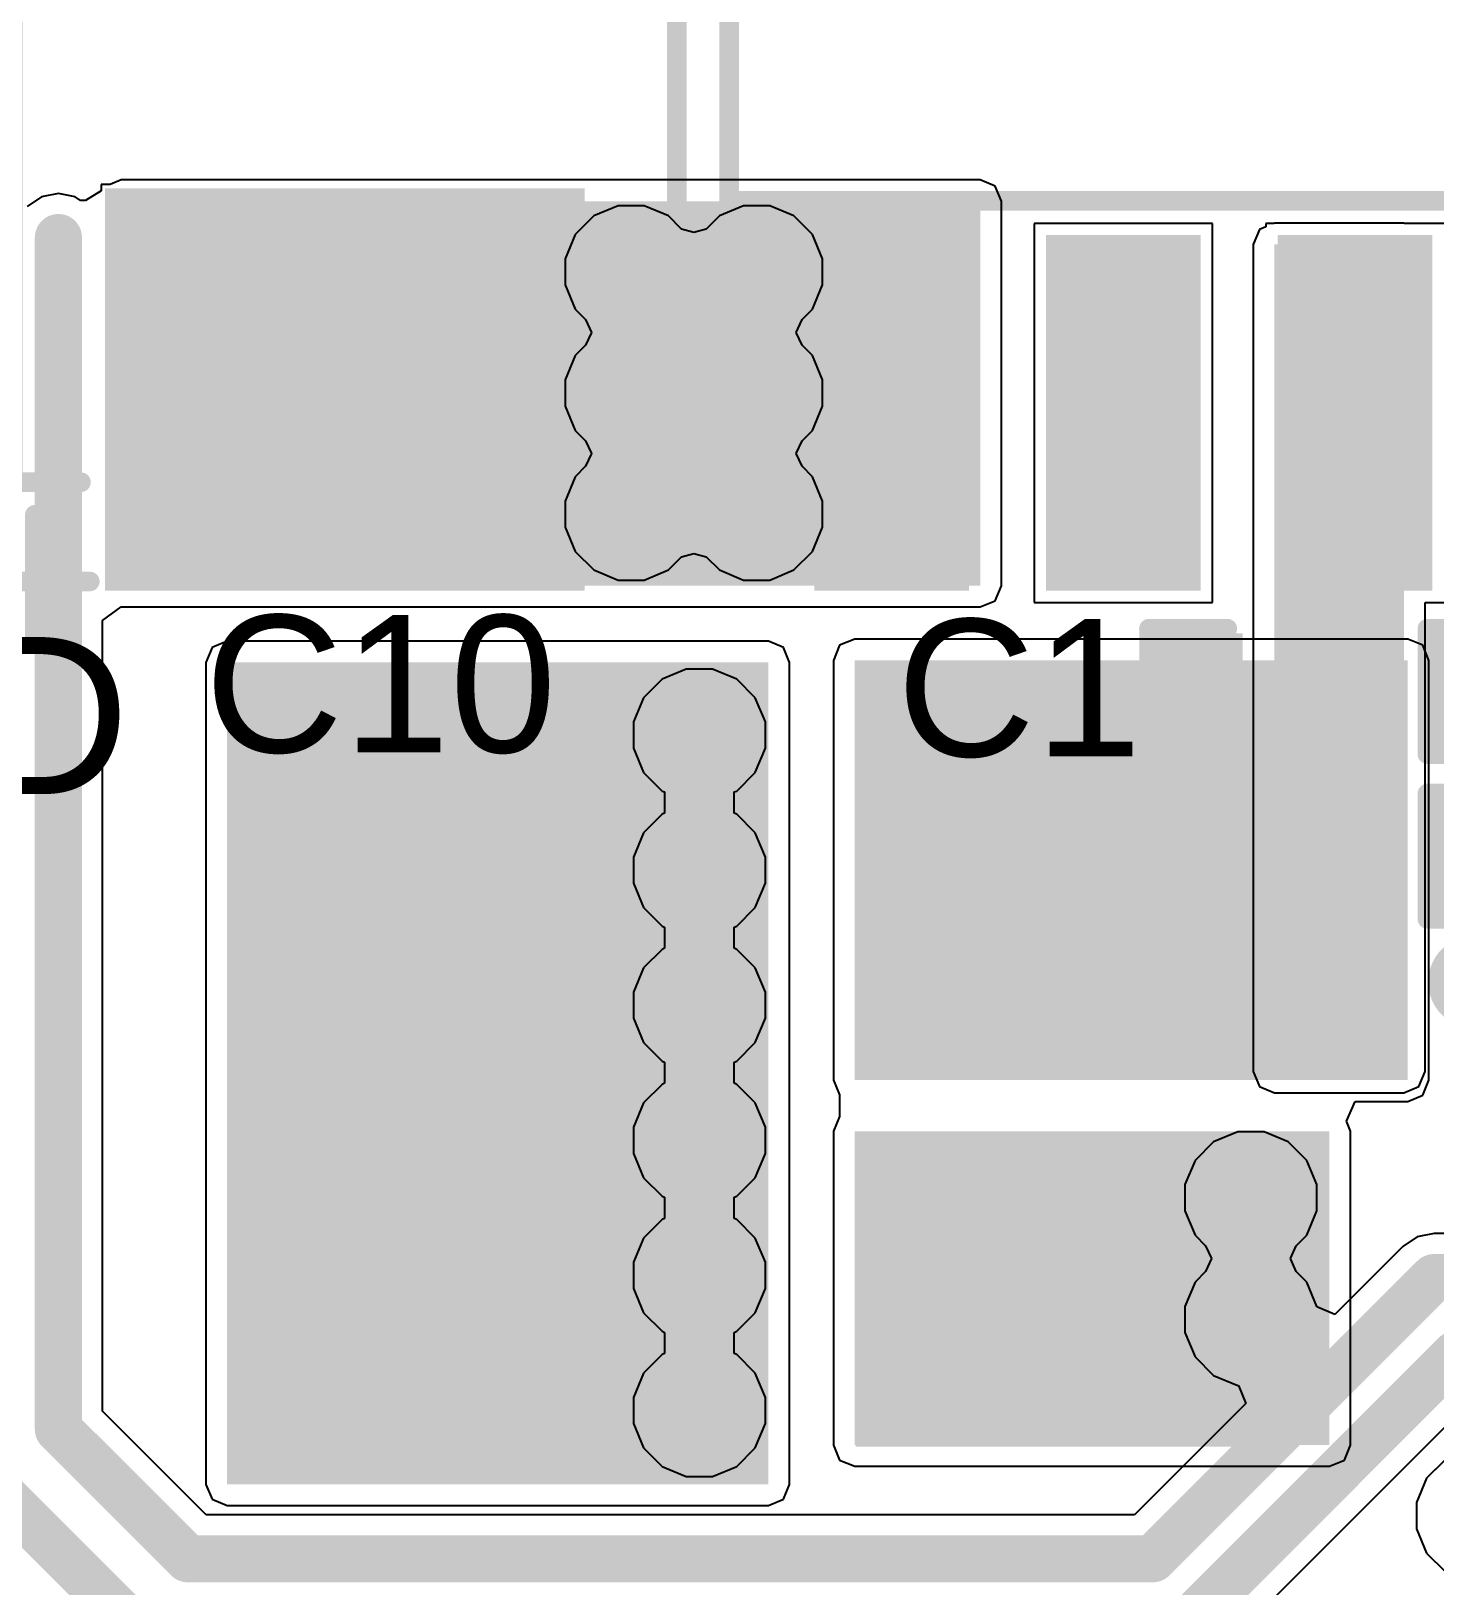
# Model space of a CAD drawing. Header units: millimetres. Extents: x -0.2 to 45, y 0 to 49.7.
# Drawn here: x 6.07 to 15.16, y 34.17 to 44.23 of the extents above; entities that cross this region are included whole.
import ezdxf

# ---------------------------------------------------------------- set-up
doc = ezdxf.new("R2010")
doc.units = ezdxf.units.MM
for name, color, linetype in [('BottomLayer', 5, 'Continuous'), ('BottomPaste', 16, 'Continuous'), ('BottomSolder', 6, 'Continuous'), ('TopLayer', 1, 'Continuous'), ('TopOverlay', 2, 'Continuous'), ('TopPaste', 8, 'Continuous'), ('TopSolder', 216, 'Continuous'), ('ViaHoleLayer', 16, 'Continuous')]:
    doc.layers.add(name, color=color, linetype=linetype)
doc.styles.add('Arial', font='', dxfattribs={"height": 0.2})
doc.styles.get('Arial').set_extended_font_data('Arial')

# ---------------------------------------------------------------- blocks, each defined once
blk = doc.blocks.new('SMA_B_40')
at = {"layer": 'BottomLayer'}
for points in [[(-3.25, 0.85), (-0.75, 0.85), (-0.75, -0.85), (-3.25, -0.85)], [(0.75, 0.85), (3.25, 0.85), (3.25, -0.85), (0.75, -0.85)]]:
    blk.add_hatch(color=5, dxfattribs=at).paths.add_polyline_path(points)
at = {"layer": 'BottomPaste'}
for points in [[(-3.25, 0.85), (-0.75, 0.85), (-0.75, -0.85), (-3.25, -0.85)], [(0.75, 0.85), (3.25, 0.85), (3.25, -0.85), (0.75, -0.85)]]:
    blk.add_hatch(color=16, dxfattribs=at).paths.add_polyline_path(points)
at = {"layer": 'BottomSolder'}
for points in [[(-3.352, 0.952), (-0.648, 0.952), (-0.648, -0.952), (-3.352, -0.952)], [(0.648, 0.952), (3.352, 0.952), (3.352, -0.952), (0.648, -0.952)]]:
    blk.add_hatch(color=6, dxfattribs=at).paths.add_polyline_path(points)
blk = doc.blocks.new('SMA_B_41')
at = {"layer": 'BottomLayer'}
for points in [[(-3.25, 0.85), (-0.75, 0.85), (-0.75, -0.85), (-3.25, -0.85)], [(0.75, 0.85), (3.25, 0.85), (3.25, -0.85), (0.75, -0.85)]]:
    blk.add_hatch(color=5, dxfattribs=at).paths.add_polyline_path(points)
at = {"layer": 'BottomPaste'}
for points in [[(-3.25, 0.85), (-0.75, 0.85), (-0.75, -0.85), (-3.25, -0.85)], [(0.75, 0.85), (3.25, 0.85), (3.25, -0.85), (0.75, -0.85)]]:
    blk.add_hatch(color=16, dxfattribs=at).paths.add_polyline_path(points)
at = {"layer": 'BottomSolder'}
for points in [[(-3.352, 0.952), (-0.648, 0.952), (-0.648, -0.952), (-3.352, -0.952)], [(0.648, 0.952), (3.352, 0.952), (3.352, -0.952), (0.648, -0.952)]]:
    blk.add_hatch(color=6, dxfattribs=at).paths.add_polyline_path(points)
blk = doc.blocks.new('SOT_223_5_52')
at = {"layer": 'TopLayer'}
for points in [[(1.75, 2.05), (-1.75, 2.05), (-1.75, 4.25), (1.75, 4.25)], [(-1.8, -4.25), (-2.7, -4.25), (-2.7, -2.05), (-1.8, -2.05)], [(-0.3, -4.25), (-1.2, -4.25), (-1.2, -2.05), (-0.3, -2.05)], [(1.2, -4.25), (0.3, -4.25), (0.3, -2.05), (1.2, -2.05)], [(2.7, -4.25), (1.8, -4.25), (1.8, -2.05), (2.7, -2.05)]]:
    blk.add_hatch(color=1, dxfattribs=at).paths.add_polyline_path(points)
at = {"layer": 'TopPaste'}
for points in [[(1.75, 2.05), (-1.75, 2.05), (-1.75, 4.25), (1.75, 4.25)], [(-1.8, -4.25), (-2.7, -4.25), (-2.7, -2.05), (-1.8, -2.05)], [(-0.3, -4.25), (-1.2, -4.25), (-1.2, -2.05), (-0.3, -2.05)], [(1.2, -4.25), (0.3, -4.25), (0.3, -2.05), (1.2, -2.05)], [(2.7, -4.25), (1.8, -4.25), (1.8, -2.05), (2.7, -2.05)]]:
    blk.add_hatch(color=8, dxfattribs=at).paths.add_polyline_path(points)
at = {"layer": 'TopSolder'}
for points in [[(1.801, 1.999), (-1.801, 1.999), (-1.801, 4.301), (1.801, 4.301)], [(-1.749, -4.301), (-2.751, -4.301), (-2.751, -1.999), (-1.749, -1.999)], [(-0.249, -4.301), (-1.251, -4.301), (-1.251, -1.999), (-0.249, -1.999)], [(1.251, -4.301), (0.249, -4.301), (0.249, -1.999), (1.251, -1.999)], [(2.751, -4.301), (1.749, -4.301), (1.749, -1.999), (2.751, -1.999)]]:
    blk.add_hatch(color=216, dxfattribs=at).paths.add_polyline_path(points)
at = {"layer": 'TopOverlay', "const_width": 0.127}
for points in [[(-3.302, 1.778), (3.302, 1.778)], [(-3.302, -1.778), (-3.302, 1.778)], [(3.302, -1.778), (3.302, 1.778)], [(-3.302, -1.778), (3.302, -1.778)], [(-2.972, -3.277), (-2.972, -3.023)], [(-2.972, -3.023), (-2.845, -3.15)], [(-2.972, -3.277), (-2.845, -3.15)]]:
    blk.add_lwpolyline(points, dxfattribs=at)
at = {"layer": 'TopOverlay', "const_width": 0.0635}
for points in [[(-3.334, 1.778, 1), (-3.27, 1.778, 1)], [(-3.334, 1.778, 1), (-3.27, 1.778, 1)], [(3.27, 1.778, 1), (3.334, 1.778, 1)], [(3.27, 1.778, 1), (3.334, 1.778, 1)], [(-3.334, -1.778, 1), (-3.27, -1.778, 1)], [(-3.334, -1.778, 1), (-3.27, -1.778, 1)], [(3.27, -1.778, 1), (3.334, -1.778, 1)], [(3.27, -1.778, 1), (3.334, -1.778, 1)], [(-3.004, -3.023, 1), (-2.94, -3.023, 1)], [(-3.004, -3.023, 1), (-2.94, -3.023, 1)], [(-2.877, -3.15, 1), (-2.813, -3.15, 1)], [(-2.877, -3.15, 1), (-2.813, -3.15, 1)], [(-3.004, -3.277, 1), (-2.94, -3.277, 1)], [(-3.004, -3.277, 1), (-2.94, -3.277, 1)]]:
    blk.add_lwpolyline(points, format="xyb", close=True, dxfattribs=at)
blk = doc.blocks.new('C____D_83')
at = {"layer": 'TopLayer'}
for points in [[(-4.25, 1.45), (-1.85, 1.45), (-1.85, -1.45), (-4.25, -1.45)], [(1.85, 1.45), (4.25, 1.45), (4.25, -1.45), (1.85, -1.45)]]:
    blk.add_hatch(color=1, dxfattribs=at).paths.add_polyline_path(points)
at = {"layer": 'TopPaste'}
for points in [[(-4.25, 1.45), (-1.85, 1.45), (-1.85, -1.45), (-4.25, -1.45)], [(1.85, 1.45), (4.25, 1.45), (4.25, -1.45), (1.85, -1.45)]]:
    blk.add_hatch(color=8, dxfattribs=at).paths.add_polyline_path(points)
at = {"layer": 'TopSolder'}
for points in [[(-4.352, 1.552), (-1.748, 1.552), (-1.748, -1.552), (-4.352, -1.552)], [(1.748, 1.552), (4.352, 1.552), (4.352, -1.552), (1.748, -1.552)]]:
    blk.add_hatch(color=216, dxfattribs=at).paths.add_polyline_path(points)
at = {"layer": 'TopOverlay', "const_width": 0.127}
for points in [[(-4.293, 2.388), (-4.293, 1.651)], [(-3.65, 2.15), (-3.65, 1.709)], [(-3.65, 2.15), (3.65, 2.15)], [(3.65, 2.15), (3.65, 1.709)], [(-4.699, 2.007), (-3.861, 2.007)], [(-3.65, -1.709), (-3.65, -2.15)], [(3.65, -1.709), (3.65, -2.15)], [(-3.65, -2.15), (3.65, -2.15)]]:
    blk.add_lwpolyline(points, dxfattribs=at)
at = {"layer": 'TopOverlay', "const_width": 0.0635}
for points in [[(-4.324, 2.388, 1), (-4.261, 2.388, 1)], [(-3.682, 2.15, 1), (-3.618, 2.15, 1)], [(-3.682, 2.15, 1), (-3.618, 2.15, 1)], [(3.618, 2.15, 1), (3.682, 2.15, 1)], [(3.618, 2.15, 1), (3.682, 2.15, 1)], [(-4.731, 2.007, 1), (-4.667, 2.007, 1)], [(-3.893, 2.007, 1), (-3.829, 2.007, 1)], [(-4.324, 1.651, 1), (-4.261, 1.651, 1)], [(-3.682, 1.709, 1), (-3.618, 1.709, 1)], [(3.618, 1.709, 1), (3.682, 1.709, 1)], [(-3.682, -1.709, 1), (-3.618, -1.709, 1)], [(3.618, -1.709, 1), (3.682, -1.709, 1)], [(-3.682, -2.15, 1), (-3.618, -2.15, 1)], [(-3.682, -2.15, 1), (-3.618, -2.15, 1)], [(3.618, -2.15, 1), (3.682, -2.15, 1)], [(3.618, -2.15, 1), (3.682, -2.15, 1)]]:
    blk.add_lwpolyline(points, format="xyb", close=True, dxfattribs=at)
blk = doc.blocks.new('C___0402_89')
at = {"layer": 'TopLayer'}
for points in [[(-0.699, -0.318), (-0.699, 0.318), (-0.241, 0.318), (-0.241, -0.318)], [(0.241, -0.318), (0.241, 0.318), (0.699, 0.318), (0.699, -0.318)]]:
    blk.add_hatch(color=1, dxfattribs=at).paths.add_polyline_path(points)
at = {"layer": 'TopPaste'}
for points in [[(-0.699, -0.318), (-0.699, 0.318), (-0.241, 0.318), (-0.241, -0.318)], [(0.241, -0.318), (0.241, 0.318), (0.699, 0.318), (0.699, -0.318)]]:
    blk.add_hatch(color=8, dxfattribs=at).paths.add_polyline_path(points)
at = {"layer": 'TopSolder'}
for points in [[(-0.758, -0.377), (-0.758, 0.377), (-0.181, 0.377), (-0.181, -0.377)], [(0.181, -0.377), (0.181, 0.377), (0.758, 0.377), (0.758, -0.377)]]:
    blk.add_hatch(color=216, dxfattribs=at).paths.add_polyline_path(points)
at = {"layer": 'TopOverlay', "const_width": 0.127}
for points in [[(-0.787, -0.406), (-0.787, 0.406)], [(-0.787, 0.406), (-0.279, 0.406)], [(0.279, 0.406), (0.787, 0.406)], [(0.787, -0.406), (0.787, 0.406)], [(-0.787, -0.406), (-0.279, -0.406)], [(0.279, -0.406), (0.787, -0.406)]]:
    blk.add_lwpolyline(points, dxfattribs=at)
at = {"layer": 'TopOverlay', "const_width": 0.0635}
for points in [[(-0.819, 0.406, 1), (-0.756, 0.406, 1)], [(-0.819, 0.406, 1), (-0.756, 0.406, 1)], [(-0.311, 0.406, 1), (-0.248, 0.406, 1)], [(0.248, 0.406, 1), (0.311, 0.406, 1)], [(0.756, 0.406, 1), (0.819, 0.406, 1)], [(0.756, 0.406, 1), (0.819, 0.406, 1)], [(-0.819, -0.406, 1), (-0.756, -0.406, 1)], [(-0.819, -0.406, 1), (-0.756, -0.406, 1)], [(-0.311, -0.406, 1), (-0.248, -0.406, 1)], [(0.248, -0.406, 1), (0.311, -0.406, 1)], [(0.756, -0.406, 1), (0.819, -0.406, 1)], [(0.756, -0.406, 1), (0.819, -0.406, 1)]]:
    blk.add_lwpolyline(points, format="xyb", close=True, dxfattribs=at)
blk = doc.blocks.new('C___0402_90')
at = {"layer": 'TopLayer'}
for points in [[(-0.699, -0.318), (-0.699, 0.318), (-0.241, 0.318), (-0.241, -0.318)], [(0.241, -0.318), (0.241, 0.318), (0.699, 0.318), (0.699, -0.318)]]:
    blk.add_hatch(color=1, dxfattribs=at).paths.add_polyline_path(points)
at = {"layer": 'TopPaste'}
for points in [[(-0.699, -0.318), (-0.699, 0.318), (-0.241, 0.318), (-0.241, -0.318)], [(0.241, -0.318), (0.241, 0.318), (0.699, 0.318), (0.699, -0.318)]]:
    blk.add_hatch(color=8, dxfattribs=at).paths.add_polyline_path(points)
at = {"layer": 'TopSolder'}
for points in [[(-0.758, -0.377), (-0.758, 0.377), (-0.181, 0.377), (-0.181, -0.377)], [(0.181, -0.377), (0.181, 0.377), (0.758, 0.377), (0.758, -0.377)]]:
    blk.add_hatch(color=216, dxfattribs=at).paths.add_polyline_path(points)
at = {"layer": 'TopOverlay', "const_width": 0.127}
for points in [[(-0.787, -0.406), (-0.787, 0.406)], [(-0.787, 0.406), (-0.279, 0.406)], [(0.279, 0.406), (0.787, 0.406)], [(0.787, -0.406), (0.787, 0.406)], [(-0.787, -0.406), (-0.279, -0.406)], [(0.279, -0.406), (0.787, -0.406)]]:
    blk.add_lwpolyline(points, dxfattribs=at)
at = {"layer": 'TopOverlay', "const_width": 0.0635}
for points in [[(-0.819, 0.406, 1), (-0.756, 0.406, 1)], [(-0.819, 0.406, 1), (-0.756, 0.406, 1)], [(-0.311, 0.406, 1), (-0.248, 0.406, 1)], [(0.248, 0.406, 1), (0.311, 0.406, 1)], [(0.756, 0.406, 1), (0.819, 0.406, 1)], [(0.756, 0.406, 1), (0.819, 0.406, 1)], [(-0.819, -0.406, 1), (-0.756, -0.406, 1)], [(-0.819, -0.406, 1), (-0.756, -0.406, 1)], [(-0.311, -0.406, 1), (-0.248, -0.406, 1)], [(0.248, -0.406, 1), (0.311, -0.406, 1)], [(0.756, -0.406, 1), (0.819, -0.406, 1)], [(0.756, -0.406, 1), (0.819, -0.406, 1)]]:
    blk.add_lwpolyline(points, format="xyb", close=True, dxfattribs=at)
blk = doc.blocks.new('C___0402_91')
at = {"layer": 'TopLayer'}
for points in [[(-0.699, -0.318), (-0.699, 0.318), (-0.241, 0.318), (-0.241, -0.318)], [(0.241, -0.318), (0.241, 0.318), (0.699, 0.318), (0.699, -0.318)]]:
    blk.add_hatch(color=1, dxfattribs=at).paths.add_polyline_path(points)
at = {"layer": 'TopPaste'}
for points in [[(-0.699, -0.318), (-0.699, 0.318), (-0.241, 0.318), (-0.241, -0.318)], [(0.241, -0.318), (0.241, 0.318), (0.699, 0.318), (0.699, -0.318)]]:
    blk.add_hatch(color=8, dxfattribs=at).paths.add_polyline_path(points)
at = {"layer": 'TopSolder'}
for points in [[(-0.758, -0.377), (-0.758, 0.377), (-0.181, 0.377), (-0.181, -0.377)], [(0.181, -0.377), (0.181, 0.377), (0.758, 0.377), (0.758, -0.377)]]:
    blk.add_hatch(color=216, dxfattribs=at).paths.add_polyline_path(points)
at = {"layer": 'TopOverlay', "const_width": 0.127}
for points in [[(-0.787, -0.406), (-0.787, 0.406)], [(-0.787, 0.406), (-0.279, 0.406)], [(0.279, 0.406), (0.787, 0.406)], [(0.787, -0.406), (0.787, 0.406)], [(-0.787, -0.406), (-0.279, -0.406)], [(0.279, -0.406), (0.787, -0.406)]]:
    blk.add_lwpolyline(points, dxfattribs=at)
at = {"layer": 'TopOverlay', "const_width": 0.0635}
for points in [[(-0.819, 0.406, 1), (-0.756, 0.406, 1)], [(-0.819, 0.406, 1), (-0.756, 0.406, 1)], [(-0.311, 0.406, 1), (-0.248, 0.406, 1)], [(0.248, 0.406, 1), (0.311, 0.406, 1)], [(0.756, 0.406, 1), (0.819, 0.406, 1)], [(0.756, 0.406, 1), (0.819, 0.406, 1)], [(-0.819, -0.406, 1), (-0.756, -0.406, 1)], [(-0.819, -0.406, 1), (-0.756, -0.406, 1)], [(-0.311, -0.406, 1), (-0.248, -0.406, 1)], [(0.248, -0.406, 1), (0.311, -0.406, 1)], [(0.756, -0.406, 1), (0.819, -0.406, 1)], [(0.756, -0.406, 1), (0.819, -0.406, 1)]]:
    blk.add_lwpolyline(points, format="xyb", close=True, dxfattribs=at)

msp = doc.modelspace()

# ---------------------------------------------------------------- hatches: boundary and pattern name
at = {"layer": 'BottomLayer'}
h = msp.add_hatch(color=5, dxfattribs=at)
edge = h.paths.add_edge_path()
edge.add_arc((9.957, 42.672), 0.3, 0, 360)
h = msp.add_hatch(color=5, dxfattribs=at)
edge = h.paths.add_edge_path()
edge.add_arc((10.77, 42.672), 0.3, 0, 360)
h = msp.add_hatch(color=5, dxfattribs=at)
edge = h.paths.add_edge_path()
edge.add_arc((9.957, 41.888), 0.3, 0, 360)
h = msp.add_hatch(color=5, dxfattribs=at)
edge = h.paths.add_edge_path()
edge.add_arc((10.77, 41.888), 0.3, 0, 360)
h = msp.add_hatch(color=5, dxfattribs=at)
edge = h.paths.add_edge_path()
edge.add_arc((9.957, 41.104), 0.3, 0, 360)
h = msp.add_hatch(color=5, dxfattribs=at)
edge = h.paths.add_edge_path()
edge.add_arc((10.77, 41.104), 0.3, 0, 360)
for points in [[(7.341, 34.823), (10.846, 34.823), (10.846, 40.144), (7.341, 40.144)], [(11.405, 37.44), (14.986, 37.44), (14.986, 40.157), (11.405, 40.157)], [(11.405, 35.077), (14.478, 35.077), (14.478, 37.109), (11.405, 37.109)]]:
    msp.add_hatch(color=5, dxfattribs=at).paths.add_polyline_path(points)
h = msp.add_hatch(color=5, dxfattribs=at)
edge = h.paths.add_edge_path()
edge.add_arc((10.399, 39.673), 0.3, 0, 360)
h = msp.add_hatch(color=5, dxfattribs=at)
edge = h.paths.add_edge_path()
edge.add_arc((10.399, 38.799), 0.3, 0, 360)
h = msp.add_hatch(color=5, dxfattribs=at)
edge = h.paths.add_edge_path()
edge.add_arc((14.529, 38.657), 0.3, 0, 360)
h = msp.add_hatch(color=5, dxfattribs=at)
edge = h.paths.add_edge_path()
edge.add_arc((15.418, 38.075), 0.3, 0, 360)
h = msp.add_hatch(color=5, dxfattribs=at)
edge = h.paths.add_edge_path()
edge.add_arc((10.399, 37.924), 0.3, 0, 360)
h = msp.add_hatch(color=5, dxfattribs=at)
edge = h.paths.add_edge_path()
edge.add_arc((14.529, 37.897), 0.3, 0, 360)
h = msp.add_hatch(color=5, dxfattribs=at)
edge = h.paths.add_edge_path()
edge.add_arc((10.399, 37.05), 0.3, 0, 360)
h = msp.add_hatch(color=5, dxfattribs=at)
edge = h.paths.add_edge_path()
edge.add_arc((13.97, 36.678), 0.3, 0, 360)
h = msp.add_hatch(color=5, dxfattribs=at)
edge = h.paths.add_edge_path()
edge.add_arc((10.399, 36.176), 0.3, 0, 360)
h = msp.add_hatch(color=5, dxfattribs=at)
edge = h.paths.add_edge_path()
edge.add_arc((13.97, 35.89), 0.3, 0, 360)
h = msp.add_hatch(color=5, dxfattribs=at)
edge = h.paths.add_edge_path()
edge.add_arc((10.399, 35.301), 0.3, 0, 360)
at = {"layer": 'BottomSolder'}
h = msp.add_hatch(color=6, dxfattribs=at)
edge = h.paths.add_edge_path()
edge.add_arc((9.957, 42.672), 0.402, 0, 360)
h = msp.add_hatch(color=6, dxfattribs=at)
edge = h.paths.add_edge_path()
edge.add_arc((10.77, 42.672), 0.402, 0, 360)
h = msp.add_hatch(color=6, dxfattribs=at)
edge = h.paths.add_edge_path()
edge.add_arc((9.957, 41.888), 0.402, 0, 360)
h = msp.add_hatch(color=6, dxfattribs=at)
edge = h.paths.add_edge_path()
edge.add_arc((10.77, 41.888), 0.402, 0, 360)
h = msp.add_hatch(color=6, dxfattribs=at)
edge = h.paths.add_edge_path()
edge.add_arc((9.957, 41.104), 0.402, 0, 360)
h = msp.add_hatch(color=6, dxfattribs=at)
edge = h.paths.add_edge_path()
edge.add_arc((10.77, 41.104), 0.402, 0, 360)
h = msp.add_hatch(color=6, dxfattribs=at)
edge = h.paths.add_edge_path()
edge.add_arc((10.399, 39.673), 0.402, 0, 360)
h = msp.add_hatch(color=6, dxfattribs=at)
edge = h.paths.add_edge_path()
edge.add_arc((10.399, 38.799), 0.402, 0, 360)
h = msp.add_hatch(color=6, dxfattribs=at)
edge = h.paths.add_edge_path()
edge.add_arc((14.529, 38.657), 0.402, 0, 360)
h = msp.add_hatch(color=6, dxfattribs=at)
edge = h.paths.add_edge_path()
edge.add_arc((10.399, 37.924), 0.402, 0, 360)
h = msp.add_hatch(color=6, dxfattribs=at)
edge = h.paths.add_edge_path()
edge.add_arc((14.529, 37.897), 0.402, 0, 360)
h = msp.add_hatch(color=6, dxfattribs=at)
edge = h.paths.add_edge_path()
edge.add_arc((10.399, 37.05), 0.402, 0, 360)
h = msp.add_hatch(color=6, dxfattribs=at)
edge = h.paths.add_edge_path()
edge.add_arc((13.97, 36.678), 0.402, 0, 360)
h = msp.add_hatch(color=6, dxfattribs=at)
edge = h.paths.add_edge_path()
edge.add_arc((10.399, 36.176), 0.402, 0, 360)
h = msp.add_hatch(color=6, dxfattribs=at)
edge = h.paths.add_edge_path()
edge.add_arc((13.97, 35.89), 0.402, 0, 360)
h = msp.add_hatch(color=6, dxfattribs=at)
edge = h.paths.add_edge_path()
edge.add_arc((10.399, 35.301), 0.402, 0, 360)
at = {"layer": 'TopLayer'}
for points in [[(12.217, 40.64), (12.217, 43.129), (6.655, 43.129), (6.655, 40.64)], [(14.122, 37.495), (14.961, 37.495), (14.961, 42.85), (14.122, 42.85)]]:
    msp.add_hatch(color=1, dxfattribs=at).paths.add_polyline_path(points)
h = msp.add_hatch(color=1, dxfattribs=at)
edge = h.paths.add_edge_path()
edge.add_arc((9.957, 42.672), 0.3, 0, 360)
h = msp.add_hatch(color=1, dxfattribs=at)
edge = h.paths.add_edge_path()
edge.add_arc((10.77, 42.672), 0.3, 0, 360)
h = msp.add_hatch(color=1, dxfattribs=at)
edge = h.paths.add_edge_path()
edge.add_arc((9.957, 41.888), 0.3, 0, 360)
h = msp.add_hatch(color=1, dxfattribs=at)
edge = h.paths.add_edge_path()
edge.add_arc((10.77, 41.888), 0.3, 0, 360)
h = msp.add_hatch(color=1, dxfattribs=at)
edge = h.paths.add_edge_path()
edge.add_arc((9.957, 41.104), 0.3, 0, 360)
h = msp.add_hatch(color=1, dxfattribs=at)
edge = h.paths.add_edge_path()
edge.add_arc((10.77, 41.104), 0.3, 0, 360)
h = msp.add_hatch(color=1, dxfattribs=at)
edge = h.paths.add_edge_path()
edge.add_arc((10.399, 39.673), 0.3, 0, 360)
h = msp.add_hatch(color=1, dxfattribs=at)
edge = h.paths.add_edge_path()
edge.add_arc((10.399, 38.799), 0.3, 0, 360)
h = msp.add_hatch(color=1, dxfattribs=at)
edge = h.paths.add_edge_path()
edge.add_arc((14.529, 38.657), 0.3, 0, 360)
h = msp.add_hatch(color=1, dxfattribs=at)
edge = h.paths.add_edge_path()
edge.add_arc((15.418, 38.075), 0.3, 0, 360)
h = msp.add_hatch(color=1, dxfattribs=at)
edge = h.paths.add_edge_path()
edge.add_arc((10.399, 37.924), 0.3, 0, 360)
h = msp.add_hatch(color=1, dxfattribs=at)
edge = h.paths.add_edge_path()
edge.add_arc((14.529, 37.897), 0.3, 0, 360)
h = msp.add_hatch(color=1, dxfattribs=at)
edge = h.paths.add_edge_path()
edge.add_arc((10.399, 37.05), 0.3, 0, 360)
h = msp.add_hatch(color=1, dxfattribs=at)
edge = h.paths.add_edge_path()
edge.add_arc((13.97, 36.678), 0.3, 0, 360)
h = msp.add_hatch(color=1, dxfattribs=at)
edge = h.paths.add_edge_path()
edge.add_arc((10.399, 36.176), 0.3, 0, 360)
h = msp.add_hatch(color=1, dxfattribs=at)
edge = h.paths.add_edge_path()
edge.add_arc((13.97, 35.89), 0.3, 0, 360)
h = msp.add_hatch(color=1, dxfattribs=at)
edge = h.paths.add_edge_path()
edge.add_arc((10.399, 35.301), 0.3, 0, 360)
at = {"layer": 'TopSolder'}
h = msp.add_hatch(color=216, dxfattribs=at)
edge = h.paths.add_edge_path()
edge.add_arc((9.957, 42.672), 0.402, 0, 360)
h = msp.add_hatch(color=216, dxfattribs=at)
edge = h.paths.add_edge_path()
edge.add_arc((10.77, 42.672), 0.402, 0, 360)
h = msp.add_hatch(color=216, dxfattribs=at)
edge = h.paths.add_edge_path()
edge.add_arc((9.957, 41.888), 0.402, 0, 360)
h = msp.add_hatch(color=216, dxfattribs=at)
edge = h.paths.add_edge_path()
edge.add_arc((10.77, 41.888), 0.402, 0, 360)
h = msp.add_hatch(color=216, dxfattribs=at)
edge = h.paths.add_edge_path()
edge.add_arc((9.957, 41.104), 0.402, 0, 360)
h = msp.add_hatch(color=216, dxfattribs=at)
edge = h.paths.add_edge_path()
edge.add_arc((10.77, 41.104), 0.402, 0, 360)
h = msp.add_hatch(color=216, dxfattribs=at)
edge = h.paths.add_edge_path()
edge.add_arc((10.399, 39.673), 0.402, 0, 360)
h = msp.add_hatch(color=216, dxfattribs=at)
edge = h.paths.add_edge_path()
edge.add_arc((10.399, 38.799), 0.402, 0, 360)
h = msp.add_hatch(color=216, dxfattribs=at)
edge = h.paths.add_edge_path()
edge.add_arc((14.529, 38.657), 0.402, 0, 360)
h = msp.add_hatch(color=216, dxfattribs=at)
edge = h.paths.add_edge_path()
edge.add_arc((10.399, 37.924), 0.402, 0, 360)
h = msp.add_hatch(color=216, dxfattribs=at)
edge = h.paths.add_edge_path()
edge.add_arc((14.529, 37.897), 0.402, 0, 360)
h = msp.add_hatch(color=216, dxfattribs=at)
edge = h.paths.add_edge_path()
edge.add_arc((10.399, 37.05), 0.402, 0, 360)
h = msp.add_hatch(color=216, dxfattribs=at)
edge = h.paths.add_edge_path()
edge.add_arc((13.97, 36.678), 0.402, 0, 360)
h = msp.add_hatch(color=216, dxfattribs=at)
edge = h.paths.add_edge_path()
edge.add_arc((10.399, 36.176), 0.402, 0, 360)
h = msp.add_hatch(color=216, dxfattribs=at)
edge = h.paths.add_edge_path()
edge.add_arc((13.97, 35.89), 0.402, 0, 360)
h = msp.add_hatch(color=216, dxfattribs=at)
edge = h.paths.add_edge_path()
edge.add_arc((10.399, 35.301), 0.402, 0, 360)
at = {"layer": 'ViaHoleLayer'}
h = msp.add_hatch(color=16, dxfattribs=at)
edge = h.paths.add_edge_path()
edge.add_arc((9.957, 42.672), 0.15, 0, 360)
h = msp.add_hatch(color=16, dxfattribs=at)
edge = h.paths.add_edge_path()
edge.add_arc((10.77, 42.672), 0.15, 0, 360)
h = msp.add_hatch(color=16, dxfattribs=at)
edge = h.paths.add_edge_path()
edge.add_arc((9.957, 41.888), 0.15, 0, 360)
h = msp.add_hatch(color=16, dxfattribs=at)
edge = h.paths.add_edge_path()
edge.add_arc((10.77, 41.888), 0.15, 0, 360)
h = msp.add_hatch(color=16, dxfattribs=at)
edge = h.paths.add_edge_path()
edge.add_arc((9.957, 41.104), 0.15, 0, 360)
h = msp.add_hatch(color=16, dxfattribs=at)
edge = h.paths.add_edge_path()
edge.add_arc((10.77, 41.104), 0.15, 0, 360)
h = msp.add_hatch(color=16, dxfattribs=at)
edge = h.paths.add_edge_path()
edge.add_arc((10.399, 39.673), 0.15, 0, 360)
h = msp.add_hatch(color=16, dxfattribs=at)
edge = h.paths.add_edge_path()
edge.add_arc((10.399, 38.799), 0.15, 0, 360)
h = msp.add_hatch(color=16, dxfattribs=at)
edge = h.paths.add_edge_path()
edge.add_arc((14.529, 38.657), 0.15, 0, 360)
h = msp.add_hatch(color=16, dxfattribs=at)
edge = h.paths.add_edge_path()
edge.add_arc((10.399, 37.924), 0.15, 0, 360)
h = msp.add_hatch(color=16, dxfattribs=at)
edge = h.paths.add_edge_path()
edge.add_arc((14.529, 37.897), 0.15, 0, 360)
h = msp.add_hatch(color=16, dxfattribs=at)
edge = h.paths.add_edge_path()
edge.add_arc((10.399, 37.05), 0.15, 0, 360)
h = msp.add_hatch(color=16, dxfattribs=at)
edge = h.paths.add_edge_path()
edge.add_arc((13.97, 36.678), 0.15, 0, 360)
h = msp.add_hatch(color=16, dxfattribs=at)
edge = h.paths.add_edge_path()
edge.add_arc((10.399, 36.176), 0.15, 0, 360)
h = msp.add_hatch(color=16, dxfattribs=at)
edge = h.paths.add_edge_path()
edge.add_arc((13.97, 35.89), 0.15, 0, 360)
h = msp.add_hatch(color=16, dxfattribs=at)
edge = h.paths.add_edge_path()
edge.add_arc((10.399, 35.301), 0.15, 0, 360)

# ---------------------------------------------------------------- linework, layer by layer
at = {"layer": 'BottomLayer'}
for p, q in [((9.872, 43.099), (9.715, 43.034)), ((10.042, 43.099), (9.872, 43.099)), ((10.199, 43.034), (10.042, 43.099)), ((10.685, 43.099), (10.528, 43.034)), ((10.855, 43.099), (10.685, 43.099)), ((11.011, 43.034), (10.855, 43.099)), ((9.715, 43.034), (9.595, 42.914)), ((10.284, 42.948), (10.199, 43.034)), ((10.528, 43.034), (10.442, 42.948)), ((11.132, 42.914), (11.011, 43.034)), ((9.595, 42.914), (9.53, 42.757)), ((10.363, 42.926), (10.284, 42.948)), ((10.442, 42.948), (10.363, 42.926)), ((11.197, 42.757), (11.132, 42.914)), ((9.53, 42.757), (9.53, 42.587)), ((11.197, 42.587), (11.197, 42.757)), ((9.53, 42.587), (9.595, 42.43)), ((11.132, 42.43), (11.197, 42.587)), ((9.595, 42.43), (9.662, 42.363)), ((11.064, 42.363), (11.132, 42.43)), ((9.662, 42.363), (9.701, 42.28)), ((9.701, 42.28), (9.662, 42.197)), ((11.026, 42.28), (11.064, 42.363)), ((11.064, 42.197), (11.026, 42.28)), ((9.662, 42.197), (9.595, 42.13)), ((11.132, 42.13), (11.064, 42.197)), ((9.595, 42.13), (9.53, 41.973)), ((11.197, 41.973), (11.132, 42.13)), ((9.53, 41.973), (9.53, 41.803)), ((11.197, 41.803), (11.197, 41.973)), ((9.53, 41.803), (9.595, 41.646)), ((11.132, 41.646), (11.197, 41.803)), ((9.595, 41.646), (9.662, 41.579)), ((9.662, 41.579), (9.701, 41.496)), ((11.026, 41.496), (11.064, 41.579)), ((11.064, 41.579), (11.132, 41.646)), ((9.701, 41.496), (9.662, 41.413)), ((11.064, 41.413), (11.026, 41.496)), ((9.662, 41.413), (9.595, 41.345)), ((11.132, 41.345), (11.064, 41.413)), ((9.595, 41.345), (9.53, 41.188)), ((11.197, 41.188), (11.132, 41.345)), ((9.53, 41.188), (9.53, 41.019)), ((11.197, 41.019), (11.197, 41.188)), ((9.53, 41.019), (9.595, 40.862)), ((11.132, 40.862), (11.197, 41.019)), ((9.595, 40.862), (9.715, 40.742)), ((10.199, 40.742), (10.284, 40.827)), ((10.284, 40.827), (10.363, 40.849)), ((10.363, 40.849), (10.442, 40.827)), ((10.442, 40.827), (10.528, 40.742)), ((11.011, 40.742), (11.132, 40.862)), ((9.715, 40.742), (9.872, 40.677)), ((9.872, 40.677), (10.042, 40.677)), ((10.042, 40.677), (10.199, 40.742)), ((10.528, 40.742), (10.685, 40.677)), ((10.685, 40.677), (10.855, 40.677)), ((10.855, 40.677), (11.011, 40.742)), ((7.341, 40.281), (7.243, 40.241)), ((10.846, 40.281), (7.341, 40.281)), ((10.943, 40.241), (10.846, 40.281)), ((11.405, 40.295), (11.307, 40.255)), ((14.986, 40.295), (11.405, 40.295)), ((15.083, 40.255), (14.986, 40.295)), ((7.243, 40.241), (7.203, 40.144)), ((10.983, 40.144), (10.943, 40.241)), ((11.307, 40.255), (11.267, 40.157)), ((15.123, 40.157), (15.083, 40.255)), ((7.203, 40.144), (7.203, 34.823)), ((10.983, 34.823), (10.983, 40.144)), ((11.267, 40.157), (11.267, 37.44)), ((15.123, 37.44), (15.123, 40.157)), ((11.267, 37.44), (11.307, 37.344)), ((11.307, 37.344), (11.307, 37.342)), ((11.307, 37.342), (11.307, 37.207)), ((14.986, 37.302), (15.083, 37.342)), ((15.083, 37.342), (15.123, 37.44)), ((14.588, 37.175), (14.646, 37.302)), ((14.646, 37.302), (14.986, 37.302)), ((11.307, 37.205), (11.267, 37.109)), ((11.307, 37.207), (11.307, 37.205)), ((14.615, 37.109), (14.588, 37.175)), ((11.267, 37.109), (11.267, 35.077)), ((14.615, 35.077), (14.615, 37.109)), ((11.267, 35.077), (11.307, 34.98)), ((14.575, 34.98), (14.615, 35.077)), ((11.307, 34.98), (11.405, 34.94)), ((11.405, 34.94), (14.478, 34.94)), ((14.478, 34.94), (14.575, 34.98)), ((15.21, 34.965), (15.107, 34.862)), ((15.107, 34.862), (15.042, 34.705)), ((7.203, 34.823), (7.243, 34.726)), ((7.243, 34.726), (7.341, 34.686)), ((10.846, 34.686), (10.943, 34.726)), ((10.943, 34.726), (10.983, 34.823)), ((7.341, 34.686), (10.846, 34.686)), ((15.042, 34.705), (15.042, 34.535)), ((15.042, 34.535), (15.107, 34.378)), ((15.107, 34.378), (15.227, 34.258))]:
    msp.add_line(p, q, dxfattribs=at)
at = {"layer": 'TopLayer'}
for p, q in [((6.248, 43.179), (6.139, 43.158)), ((6.357, 43.158), (6.248, 43.179)), ((6.526, 43.196), (6.424, 43.133)), ((6.583, 43.237), (6.526, 43.237)), ((6.526, 43.237), (6.526, 43.196)), ((6.655, 43.267), (6.583, 43.237)), ((12.217, 43.267), (6.655, 43.267)), ((12.315, 43.226), (12.217, 43.267)), ((12.355, 43.129), (12.315, 43.226)), ((6.139, 43.158), (6.047, 43.096)), ((6.392, 43.134), (6.357, 43.158)), ((6.424, 43.133), (6.392, 43.134)), ((12.355, 40.64), (12.355, 43.129)), ((13.721, 42.986), (12.567, 42.986)), ((12.567, 42.986), (12.567, 40.532)), ((13.721, 40.532), (13.721, 42.986)), ((14.12, 42.986), (14.067, 42.986)), ((14.067, 42.986), (14.067, 42.964)), ((14.122, 42.987), (14.12, 42.986)), ((14.961, 42.987), (14.122, 42.987)), ((14.963, 42.986), (14.961, 42.987)), ((15.221, 42.986), (14.963, 42.986)), ((14.025, 42.947), (13.985, 42.85)), ((14.067, 42.964), (14.025, 42.947)), ((13.985, 42.85), (13.985, 37.495)), ((12.315, 40.543), (12.355, 40.64)), ((6.533, 40.415), (6.655, 40.503)), ((6.655, 40.503), (12.217, 40.503)), ((12.217, 40.503), (12.315, 40.543)), ((12.567, 40.532), (13.721, 40.532)), ((15.098, 37.495), (15.098, 40.532)), ((15.098, 40.532), (15.221, 40.532)), ((6.533, 35.297), (6.533, 40.415)), ((10.314, 40.1), (10.157, 40.035)), ((10.484, 40.1), (10.314, 40.1)), ((10.641, 40.035), (10.484, 40.1)), ((10.157, 40.035), (10.037, 39.915)), ((10.761, 39.915), (10.641, 40.035)), ((10.037, 39.915), (9.972, 39.758)), ((10.826, 39.758), (10.761, 39.915)), ((9.972, 39.758), (9.972, 39.588)), ((10.826, 39.588), (10.826, 39.758)), ((9.972, 39.588), (10.037, 39.431)), ((10.761, 39.431), (10.826, 39.588)), ((10.037, 39.431), (10.157, 39.311)), ((10.641, 39.311), (10.761, 39.431)), ((10.157, 39.311), (10.173, 39.305)), ((10.173, 39.305), (10.173, 39.167)), ((10.625, 39.305), (10.641, 39.311)), ((10.625, 39.167), (10.625, 39.305)), ((10.157, 39.161), (10.037, 39.041)), ((10.173, 39.167), (10.157, 39.161)), ((10.641, 39.161), (10.625, 39.167)), ((10.761, 39.041), (10.641, 39.161)), ((10.037, 39.041), (9.972, 38.884)), ((10.826, 38.884), (10.761, 39.041)), ((9.972, 38.884), (9.972, 38.714)), ((10.826, 38.714), (10.826, 38.884)), ((9.972, 38.714), (10.037, 38.557)), ((10.761, 38.557), (10.826, 38.714)), ((10.037, 38.557), (10.157, 38.437)), ((10.641, 38.437), (10.761, 38.557)), ((10.157, 38.437), (10.173, 38.43)), ((10.173, 38.43), (10.173, 38.293)), ((10.625, 38.43), (10.641, 38.437)), ((10.625, 38.293), (10.625, 38.43)), ((10.157, 38.286), (10.037, 38.166)), ((10.173, 38.293), (10.157, 38.286)), ((10.641, 38.286), (10.625, 38.293)), ((10.761, 38.166), (10.641, 38.286)), ((10.037, 38.166), (9.972, 38.009)), ((10.826, 38.009), (10.761, 38.166)), ((9.972, 38.009), (9.972, 37.84)), ((10.826, 37.84), (10.826, 38.009)), ((9.972, 37.84), (10.037, 37.683)), ((10.761, 37.683), (10.826, 37.84)), ((10.037, 37.683), (10.157, 37.562)), ((10.641, 37.562), (10.761, 37.683)), ((10.157, 37.562), (10.173, 37.556)), ((10.173, 37.556), (10.173, 37.419)), ((10.625, 37.556), (10.641, 37.562)), ((10.625, 37.419), (10.625, 37.556)), ((13.985, 37.495), (14.025, 37.398)), ((15.058, 37.398), (15.098, 37.495)), ((10.157, 37.412), (10.037, 37.292)), ((10.173, 37.419), (10.157, 37.412)), ((10.641, 37.412), (10.625, 37.419)), ((10.761, 37.292), (10.641, 37.412)), ((14.025, 37.398), (14.122, 37.358)), ((14.122, 37.358), (14.961, 37.358)), ((14.961, 37.358), (15.058, 37.398)), ((10.037, 37.292), (9.972, 37.135)), ((10.826, 37.135), (10.761, 37.292)), ((9.972, 37.135), (9.972, 36.965)), ((10.826, 36.965), (10.826, 37.135)), ((13.728, 37.04), (13.608, 36.919)), ((13.885, 37.105), (13.728, 37.04)), ((14.055, 37.105), (13.885, 37.105)), ((14.212, 37.04), (14.055, 37.105)), ((14.332, 36.919), (14.212, 37.04)), ((9.972, 36.965), (10.037, 36.808)), ((10.761, 36.808), (10.826, 36.965)), ((13.608, 36.919), (13.543, 36.763)), ((14.397, 36.763), (14.332, 36.919)), ((10.037, 36.808), (10.157, 36.688)), ((10.641, 36.688), (10.761, 36.808)), ((13.543, 36.763), (13.543, 36.593)), ((14.397, 36.593), (14.397, 36.763)), ((10.157, 36.688), (10.173, 36.682)), ((10.173, 36.682), (10.173, 36.544)), ((10.625, 36.682), (10.641, 36.688)), ((10.625, 36.544), (10.625, 36.682)), ((10.157, 36.538), (10.037, 36.417)), ((10.173, 36.544), (10.157, 36.538)), ((10.641, 36.538), (10.625, 36.544)), ((10.761, 36.417), (10.641, 36.538)), ((13.543, 36.593), (13.608, 36.436)), ((14.332, 36.436), (14.397, 36.593)), ((13.608, 36.436), (13.677, 36.367)), ((14.263, 36.367), (14.332, 36.436)), ((15.156, 36.446), (15.047, 36.425)), ((17.288, 36.446), (15.156, 36.446)), ((15.156, 36.446), (15.156, 36.446)), ((10.037, 36.417), (9.972, 36.261)), ((10.826, 36.261), (10.761, 36.417)), ((13.677, 36.367), (13.714, 36.284)), ((14.226, 36.284), (14.263, 36.367)), ((14.954, 36.363), (14.514, 35.923)), ((15.047, 36.425), (14.954, 36.363)), ((14.954, 36.363), (14.954, 36.363)), ((9.972, 36.261), (9.972, 36.091)), ((10.826, 36.091), (10.826, 36.261)), ((13.714, 36.284), (13.677, 36.201)), ((14.263, 36.201), (14.226, 36.284)), ((13.677, 36.201), (13.608, 36.132)), ((14.332, 36.132), (14.263, 36.201)), ((9.972, 36.091), (10.037, 35.934)), ((10.761, 35.934), (10.826, 36.091)), ((13.608, 36.132), (13.543, 35.975)), ((14.397, 35.975), (14.332, 36.132)), ((10.037, 35.934), (10.157, 35.814)), ((10.641, 35.814), (10.761, 35.934)), ((13.543, 35.975), (13.543, 35.805)), ((14.397, 35.972), (14.397, 35.975)), ((14.514, 35.923), (14.397, 35.972)), ((10.157, 35.814), (10.173, 35.807)), ((10.173, 35.807), (10.173, 35.67)), ((10.625, 35.807), (10.641, 35.814)), ((10.625, 35.67), (10.625, 35.807)), ((13.543, 35.805), (13.608, 35.648)), ((10.157, 35.663), (10.037, 35.543)), ((10.173, 35.67), (10.157, 35.663)), ((10.641, 35.663), (10.625, 35.67)), ((10.761, 35.543), (10.641, 35.663)), ((13.608, 35.648), (13.728, 35.528)), ((10.037, 35.543), (9.972, 35.386)), ((10.826, 35.386), (10.761, 35.543)), ((13.728, 35.528), (13.885, 35.463)), ((13.885, 35.463), (13.889, 35.463)), ((13.889, 35.463), (13.937, 35.346)), ((9.972, 35.386), (9.972, 35.216)), ((10.826, 35.216), (10.826, 35.386)), ((13.937, 35.346), (13.217, 34.626)), ((13.714, 33.682), (15.409, 35.377)), ((7.205, 34.626), (6.533, 35.297)), ((9.972, 35.216), (10.037, 35.059)), ((10.761, 35.059), (10.826, 35.216)), ((10.037, 35.059), (10.157, 34.939)), ((10.641, 34.939), (10.761, 35.059)), ((10.157, 34.939), (10.314, 34.874)), ((10.484, 34.874), (10.641, 34.939)), ((15.227, 34.982), (15.107, 34.862)), ((10.314, 34.874), (10.484, 34.874)), ((15.107, 34.862), (15.042, 34.705)), ((13.217, 34.626), (7.205, 34.626)), ((15.042, 34.705), (15.042, 34.535)), ((15.042, 34.535), (15.107, 34.378)), ((15.107, 34.378), (15.227, 34.258))]:
    msp.add_line(p, q, dxfattribs=at)
for points, const_width in [([(6.248, 35.179), (6.248, 42.894)], 0.305), ([(14.567, 41.758), (14.568, 41.759)], 0.254), ([(14.567, 39.702), (14.567, 41.758)], 0.254), ([(13.627, 39.205), (13.627, 39.956)], 0.508), ([(13.335, 34.341), (15.156, 36.162)], 0.305), ([(15.156, 36.162), (25.23, 36.162)], 0.305), ([(13.513, 33.884), (15.291, 35.662)], 0.305), ([(15.291, 35.662), (24.994, 35.662)], 0.305), ([(6.248, 35.179), (7.087, 34.341)], 0.305), ([(5.791, 34.849), (6.756, 33.884)], 0.305), ([(7.087, 34.341), (13.335, 34.341)], 0.305)]:
    msp.add_lwpolyline(points, dxfattribs=dict(at, const_width=const_width))
for points, const_width in [([(6.172, 42.894, 1), (6.325, 42.894, 1)], 0.152), ([(14.503, 41.758, 1), (14.63, 41.758, 1)], 0.127), ([(14.503, 41.758, 1), (14.63, 41.758, 1)], 0.127), ([(14.504, 41.759, 1), (14.631, 41.759, 1)], 0.127), ([(13.5, 39.956, 1), (13.754, 39.956, 1)], 0.254), ([(14.503, 39.702, 1), (14.63, 39.702, 1)], 0.127), ([(13.5, 39.205, 1), (13.754, 39.205, 1)], 0.254), ([(15.08, 36.162, 1), (15.232, 36.162, 1)], 0.152), ([(15.08, 36.162, 1), (15.232, 36.162, 1)], 0.152), ([(15.215, 35.662, 1), (15.367, 35.662, 1)], 0.152), ([(15.215, 35.662, 1), (15.367, 35.662, 1)], 0.152), ([(6.172, 35.179, 1), (6.325, 35.179, 1)], 0.152), ([(6.172, 35.179, 1), (6.325, 35.179, 1)], 0.152), ([(7.01, 34.341, 1), (7.163, 34.341, 1)], 0.152), ([(7.01, 34.341, 1), (7.163, 34.341, 1)], 0.152), ([(13.259, 34.341, 1), (13.411, 34.341, 1)], 0.152), ([(13.259, 34.341, 1), (13.411, 34.341, 1)], 0.152)]:
    msp.add_lwpolyline(points, format="xyb", close=True, dxfattribs=dict(at, const_width=const_width))

# ---------------------------------------------------------------- block references
at = {"rotation": 90}
msp.add_blockref('C____D_83', (8.103, 44.96), dxfattribs=at)
for name, p in [('SOT_223_5_52', (13.894, 44.909)), ('C___0402_91', (14.097, 39.956)), ('C___0402_90', (15.9, 39.956)), ('SMA_B_40', (10.763, 39.065)), ('C___0402_89', (15.9, 38.889)), ('SMA_B_41', (10.763, 36.019))]:
    msp.add_blockref(name, p)

# ---------------------------------------------------------------- texts
at = {"layer": 'TopOverlay', "style": 'Arial'}
for s, height, p in [('C10', 0.889, (7.195, 39.561)), ('GND', 1.016, (3.557, 39.292))]:
    msp.add_text(s, height=height, rotation=360, dxfattribs=at).set_placement(p)
msp.add_text('C1', height=0.889, dxfattribs=at).set_placement((11.676, 39.535))

doc.saveas('drawing.dxf')
